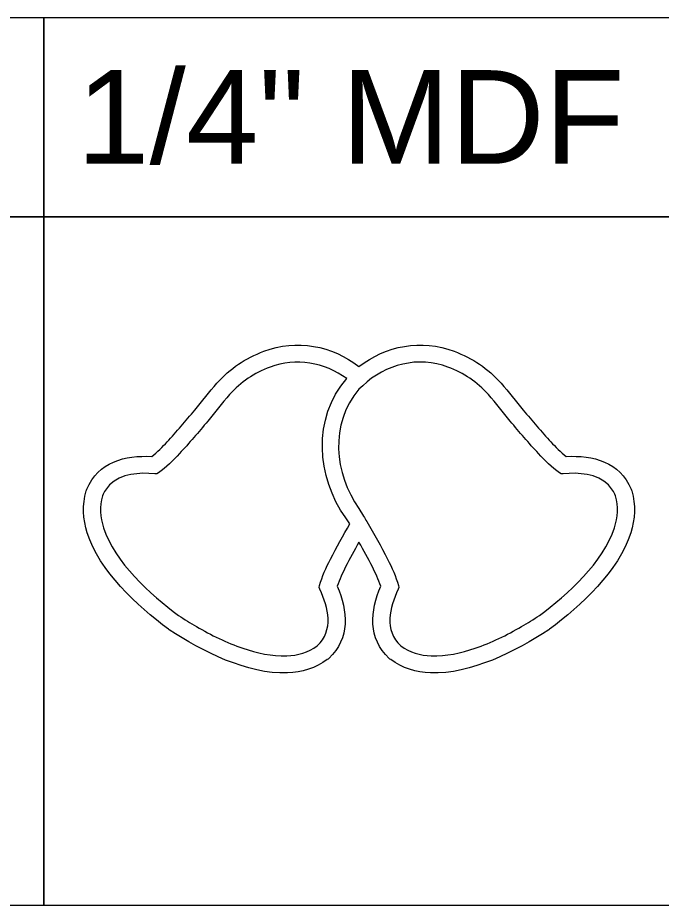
# Model space of a CAD drawing. Header units: millimetres. Extents: x -1046 to 698, y 452 to 943.
# Drawn here: x -14.4 to 341.6, y 452.1 to 943.2 of the extents above; entities that cross this region are included whole.
import ezdxf

# ---------------------------------------------------------------- set-up
doc = ezdxf.new("R2010")
doc.units = ezdxf.units.MM
doc.header["$MEASUREMENT"] = 0
doc.layers.add('Camada 1', color=7, linetype='Continuous')
doc.styles.add('2', font='Arial', dxfattribs={"height": 1})

msp = doc.modelspace()

# ---------------------------------------------------------------- linework, layer by layer
at = {"layer": 'Camada 1', "color": 142, "lineweight": 20}
for points in [[(-348.8268, 833.12), (0, 833.12), (0, 943.1868), (-348.8268, 943.1868), (-348.8268, 833.12)], [(0, 833.12), (348.8268, 833.12), (348.8268, 943.1868), (0, 943.1868), (0, 833.12)], [(-348.8268, 452.12), (0, 452.12), (0, 833.12), (-348.8268, 833.12), (-348.8268, 452.12)], [(0, 452.12), (348.8268, 452.12), (348.8268, 833.12), (0, 833.12), (0, 452.12)]]:
    msp.add_lwpolyline(points, close=True, dxfattribs=at)
at = {"layer": 'Camada 1', "color": 230, "lineweight": 20}
for points, knots in [([(23.7752, 682.3191), (23.6418, 682.0021), (23.5438, 681.7254), (23.4482, 681.3951), (23.4482, 681.3951), (21.2174, 673.6946), (21.7059, 665.7738), (24.0977, 658.1712), (24.0977, 658.1712), (30.7248, 637.105), (51.5571, 617.7959), (68.9837, 604.8688), (68.9837, 604.8688), (69.1202, 604.7675), (69.2391, 604.6845), (69.3812, 604.5913), (69.3812, 604.5913), (87.5132, 592.6932), (112.785, 579.7257), (134.8333, 580.6964), (134.8333, 580.6964), (142.8219, 581.0481), (150.3853, 583.2795), (156.8808, 588.0228), (156.8808, 588.0228), (157.1585, 588.2256), (157.3852, 588.4123), (157.6374, 588.6459), (157.6374, 588.6459), (169.6415, 599.7642), (168.2149, 614.9769), (162.3419, 628.6821), (162.3419, 628.6821), (163.5454, 632.335), (165.3832, 636.1072), (167.0268, 639.3607), (167.0268, 639.3607), (169.3471, 643.9536), (171.8562, 648.4855), (174.4134, 652.9779), (174.4134, 652.9779), (176.9706, 648.4855), (179.4797, 643.9536), (181.8, 639.3607), (181.8, 639.3607), (183.4436, 636.1072), (185.2814, 632.335), (186.4849, 628.6821), (186.4849, 628.6821), (180.6119, 614.9769), (179.1853, 599.7642), (191.1894, 588.6459), (191.1894, 588.6459), (191.4416, 588.4123), (191.6683, 588.2256), (191.946, 588.0228), (191.946, 588.0228), (198.4415, 583.2795), (206.0049, 581.0481), (213.9935, 580.6964), (213.9935, 580.6964), (236.0418, 579.7257), (261.3136, 592.6932), (279.4456, 604.5913), (279.4456, 604.5913), (279.5877, 604.6845), (279.7066, 604.7675), (279.8431, 604.8688), (279.8431, 604.8688), (297.2697, 617.7959), (318.102, 637.105), (324.7291, 658.1712), (324.7291, 658.1712), (327.1209, 665.7738), (327.6094, 673.6946), (325.3786, 681.3951), (325.3786, 681.3951), (325.283, 681.7254), (325.185, 682.0021), (325.0516, 682.3191), (325.0516, 682.3191), (318.7052, 697.3999), (303.9211, 701.2584), (289.034, 700.4228), (289.034, 700.4228), (286.0123, 702.8021), (283.0953, 705.8185), (280.5995, 708.4751), (280.5995, 708.4751), (275.2998, 714.116), (270.2757, 720.111), (265.2952, 726.0353), (265.2952, 726.0353), (261.1465, 730.9702), (257.3505, 736.2138), (253.0245, 740.9944), (253.0245, 740.9944), (245.5065, 749.3025), (237.4866, 754.6589), (227.0213, 758.7087), (227.0213, 758.7087), (209.1007, 765.6434), (189.2204, 761.634), (174.4134, 750.2062), (174.4134, 750.2062), (159.6064, 761.634), (139.7261, 765.6434), (121.8055, 758.7087), (121.8055, 758.7087), (111.3402, 754.6589), (103.3203, 749.3025), (95.8023, 740.9944), (95.8023, 740.9944), (91.4763, 736.2138), (87.6803, 730.9702), (83.5316, 726.0353), (83.5316, 726.0353), (78.5511, 720.111), (73.527, 714.116), (68.2273, 708.4751), (68.2273, 708.4751), (65.7315, 705.8185), (62.8145, 702.8021), (59.7928, 700.4228), (59.7928, 700.4228), (44.9057, 701.2584), (30.1216, 697.3999), (23.7752, 682.3191)], [0, 0, 0, 0, 0.03030303, 0.03030303, 0.03030303, 0.03030303, 0.06060606, 0.06060606, 0.06060606, 0.06060606, 0.09090909, 0.09090909, 0.09090909, 0.09090909, 0.12121212, 0.12121212, 0.12121212, 0.12121212, 0.15151515, 0.15151515, 0.15151515, 0.15151515, 0.18181818, 0.18181818, 0.18181818, 0.18181818, 0.21212121, 0.21212121, 0.21212121, 0.21212121, 0.24242424, 0.24242424, 0.24242424, 0.24242424, 0.27272727, 0.27272727, 0.27272727, 0.27272727, 0.3030303, 0.3030303, 0.3030303, 0.3030303, 0.33333333, 0.33333333, 0.33333333, 0.33333333, 0.36363636, 0.36363636, 0.36363636, 0.36363636, 0.39393939, 0.39393939, 0.39393939, 0.39393939, 0.42424242, 0.42424242, 0.42424242, 0.42424242, 0.45454545, 0.45454545, 0.45454545, 0.45454545, 0.48484848, 0.48484848, 0.48484848, 0.48484848, 0.51515152, 0.51515152, 0.51515152, 0.51515152, 0.54545455, 0.54545455, 0.54545455, 0.54545455, 0.57575758, 0.57575758, 0.57575758, 0.57575758, 0.60606061, 0.60606061, 0.60606061, 0.60606061, 0.63636364, 0.63636364, 0.63636364, 0.63636364, 0.66666667, 0.66666667, 0.66666667, 0.66666667, 0.6969697, 0.6969697, 0.6969697, 0.6969697, 0.72727273, 0.72727273, 0.72727273, 0.72727273, 0.75757576, 0.75757576, 0.75757576, 0.75757576, 0.78787879, 0.78787879, 0.78787879, 0.78787879, 0.81818182, 0.81818182, 0.81818182, 0.81818182, 0.84848485, 0.84848485, 0.84848485, 0.84848485, 0.87878788, 0.87878788, 0.87878788, 0.87878788, 0.90909091, 0.90909091, 0.90909091, 0.90909091, 0.93939394, 0.93939394, 0.93939394, 0.93939394, 1, 1, 1, 1]), ([(167.0858, 666.4114), (167.0858, 666.4114), (169.3939, 663.1749), (169.3939, 663.1749), (169.3939, 663.1749), (165.6757, 656.7237), (161.9697, 650.2597), (158.6113, 643.6121), (158.6113, 643.6121), (156.2652, 638.9681), (153.9145, 634.0226), (152.6013, 628.9742), (152.6013, 628.9742), (152.6013, 628.9742), (152.3285, 627.9254), (152.3285, 627.9254), (152.3285, 627.9254), (152.3285, 627.9254), (152.789, 626.9443), (152.789, 626.9443), (152.789, 626.9443), (157.5783, 616.7405), (160.5715, 604.2611), (151.2728, 595.6025), (151.2728, 595.6025), (146.3013, 591.9887), (140.5109, 590.3839), (134.4186, 590.1157), (134.4186, 590.1157), (126.2673, 589.7568), (117.8162, 591.6951), (110.1446, 594.3281), (110.1446, 594.3281), (101.2094, 597.3948), (92.6216, 601.6257), (84.4567, 606.3553), (84.4567, 606.3553), (81.1107, 608.2935), (77.8221, 610.3304), (74.5889, 612.4512), (74.5889, 612.4512), (74.5889, 612.4512), (74.5655, 612.4675), (74.5655, 612.4675), (74.5655, 612.4675), (59.0225, 624.0024), (39.0386, 642.0963), (33.0915, 661.0006), (33.0915, 661.0006), (31.2694, 666.7927), (30.7983, 672.8334), (32.4881, 678.7154), (32.4881, 678.7154), (33.4239, 680.9226), (34.7074, 682.9394), (36.3908, 684.6535), (36.3908, 684.6535), (42.7007, 691.078), (52.9869, 691.6158), (61.4237, 690.8514), (61.4237, 690.8514), (61.4237, 690.8514), (62.5035, 690.7536), (62.5035, 690.7536), (62.5035, 690.7536), (62.5035, 690.7536), (63.3963, 691.3687), (63.3963, 691.3687), (63.3963, 691.3687), (67.692, 694.328), (71.5364, 698.2272), (75.0989, 702.0191), (75.0989, 702.0191), (80.5356, 707.8058), (85.6409, 713.8924), (90.7485, 719.968), (90.7485, 719.968), (94.8233, 724.815), (98.5436, 729.9718), (102.7934, 734.6682), (102.7934, 734.6682), (109.3123, 741.8723), (116.1618, 746.4149), (125.2081, 749.9156), (125.2081, 749.9156), (139.5531, 755.4668), (155.4728, 752.3877), (167.6084, 743.5263), (167.6084, 743.5263), (148.6102, 721.5951), (150.8638, 689.1585), (167.0858, 666.4114)], [0, 0, 0, 0, 0.04166667, 0.04166667, 0.04166667, 0.04166667, 0.08333333, 0.08333333, 0.08333333, 0.08333333, 0.125, 0.125, 0.125, 0.125, 0.16666667, 0.16666667, 0.16666667, 0.16666667, 0.20833333, 0.20833333, 0.20833333, 0.20833333, 0.25, 0.25, 0.25, 0.25, 0.29166667, 0.29166667, 0.29166667, 0.29166667, 0.33333333, 0.33333333, 0.33333333, 0.33333333, 0.375, 0.375, 0.375, 0.375, 0.41666667, 0.41666667, 0.41666667, 0.41666667, 0.45833333, 0.45833333, 0.45833333, 0.45833333, 0.5, 0.5, 0.5, 0.5, 0.54166667, 0.54166667, 0.54166667, 0.54166667, 0.58333333, 0.58333333, 0.58333333, 0.58333333, 0.625, 0.625, 0.625, 0.625, 0.66666667, 0.66666667, 0.66666667, 0.66666667, 0.70833333, 0.70833333, 0.70833333, 0.70833333, 0.75, 0.75, 0.75, 0.75, 0.79166667, 0.79166667, 0.79166667, 0.79166667, 0.83333333, 0.83333333, 0.83333333, 0.83333333, 0.875, 0.875, 0.875, 0.875, 0.91666667, 0.91666667, 0.91666667, 0.91666667, 1, 1, 1, 1]), ([(174.4134, 671.637), (160.7556, 690.7885), (158.0039, 718.6964), (174.4134, 737.6362), (174.4134, 737.6362), (174.4134, 737.6362), (176.4729, 739.5805), (176.4729, 739.5805), (176.4729, 739.5805), (188.9776, 751.386), (207.3151, 756.2247), (223.6187, 749.9156), (223.6187, 749.9156), (232.665, 746.4149), (239.5145, 741.8723), (246.0334, 734.6682), (246.0334, 734.6682), (250.2832, 729.9718), (254.0035, 724.815), (258.0783, 719.968), (258.0783, 719.968), (263.1859, 713.8924), (268.2912, 707.8058), (273.7279, 702.0191), (273.7279, 702.0191), (277.2904, 698.2272), (281.1348, 694.328), (285.4305, 691.3687), (285.4305, 691.3687), (285.4305, 691.3687), (286.3233, 690.7536), (286.3233, 690.7536), (286.3233, 690.7536), (286.3233, 690.7536), (287.4031, 690.8514), (287.4031, 690.8514), (287.4031, 690.8514), (295.8399, 691.6158), (306.1261, 691.078), (312.436, 684.6535), (312.436, 684.6535), (314.1194, 682.9394), (315.4029, 680.9226), (316.3387, 678.7154), (316.3387, 678.7154), (318.0285, 672.8334), (317.5574, 666.7927), (315.7353, 661.0006), (315.7353, 661.0006), (309.7882, 642.0963), (289.8043, 624.0024), (274.2613, 612.4675), (274.2613, 612.4675), (274.2613, 612.4675), (274.2379, 612.4512), (274.2379, 612.4512), (274.2379, 612.4512), (271.0047, 610.3304), (267.7161, 608.2935), (264.3701, 606.3553), (264.3701, 606.3553), (256.2052, 601.6257), (247.6174, 597.3948), (238.6822, 594.3281), (238.6822, 594.3281), (231.0106, 591.6951), (222.5595, 589.7568), (214.4082, 590.1157), (214.4082, 590.1157), (208.3159, 590.3839), (202.5255, 591.9887), (197.554, 595.6025), (197.554, 595.6025), (188.2553, 604.2611), (191.2485, 616.7405), (196.0378, 626.9443), (196.0378, 626.9443), (196.0378, 626.9443), (196.4983, 627.9254), (196.4983, 627.9254), (196.4983, 627.9254), (196.4983, 627.9254), (196.2255, 628.9742), (196.2255, 628.9742), (196.2255, 628.9742), (194.9123, 634.0226), (192.5616, 638.9681), (190.2155, 643.6121), (190.2155, 643.6121), (186.6352, 650.699), (182.6599, 657.5771), (178.6957, 664.4536), (178.6957, 664.4536), (178.1349, 665.4266), (177.5634, 666.3934), (176.9851, 667.356), (176.9851, 667.356), (176.9851, 667.356), (174.4134, 671.637), (174.4134, 671.637)], [0, 0, 0, 0, 0.03846154, 0.03846154, 0.03846154, 0.03846154, 0.07692308, 0.07692308, 0.07692308, 0.07692308, 0.11538462, 0.11538462, 0.11538462, 0.11538462, 0.15384615, 0.15384615, 0.15384615, 0.15384615, 0.19230769, 0.19230769, 0.19230769, 0.19230769, 0.23076923, 0.23076923, 0.23076923, 0.23076923, 0.26923077, 0.26923077, 0.26923077, 0.26923077, 0.30769231, 0.30769231, 0.30769231, 0.30769231, 0.34615385, 0.34615385, 0.34615385, 0.34615385, 0.38461538, 0.38461538, 0.38461538, 0.38461538, 0.42307692, 0.42307692, 0.42307692, 0.42307692, 0.46153846, 0.46153846, 0.46153846, 0.46153846, 0.5, 0.5, 0.5, 0.5, 0.53846154, 0.53846154, 0.53846154, 0.53846154, 0.57692308, 0.57692308, 0.57692308, 0.57692308, 0.61538462, 0.61538462, 0.61538462, 0.61538462, 0.65384615, 0.65384615, 0.65384615, 0.65384615, 0.69230769, 0.69230769, 0.69230769, 0.69230769, 0.73076923, 0.73076923, 0.73076923, 0.73076923, 0.76923077, 0.76923077, 0.76923077, 0.76923077, 0.80769231, 0.80769231, 0.80769231, 0.80769231, 0.84615385, 0.84615385, 0.84615385, 0.84615385, 0.88461538, 0.88461538, 0.88461538, 0.88461538, 0.92307692, 0.92307692, 0.92307692, 0.92307692, 1, 1, 1, 1])]:
    msp.add_open_spline(points, degree=3, knots=knots, dxfattribs=at)

# ---------------------------------------------------------------- texts
at = {"layer": 'Camada 1', "color": 142, "style": '2'}
msp.add_text('1/4" MDF', height=51.7883, dxfattribs=at).set_placement((18.2811, 862.403))

doc.saveas('drawing.dxf')
